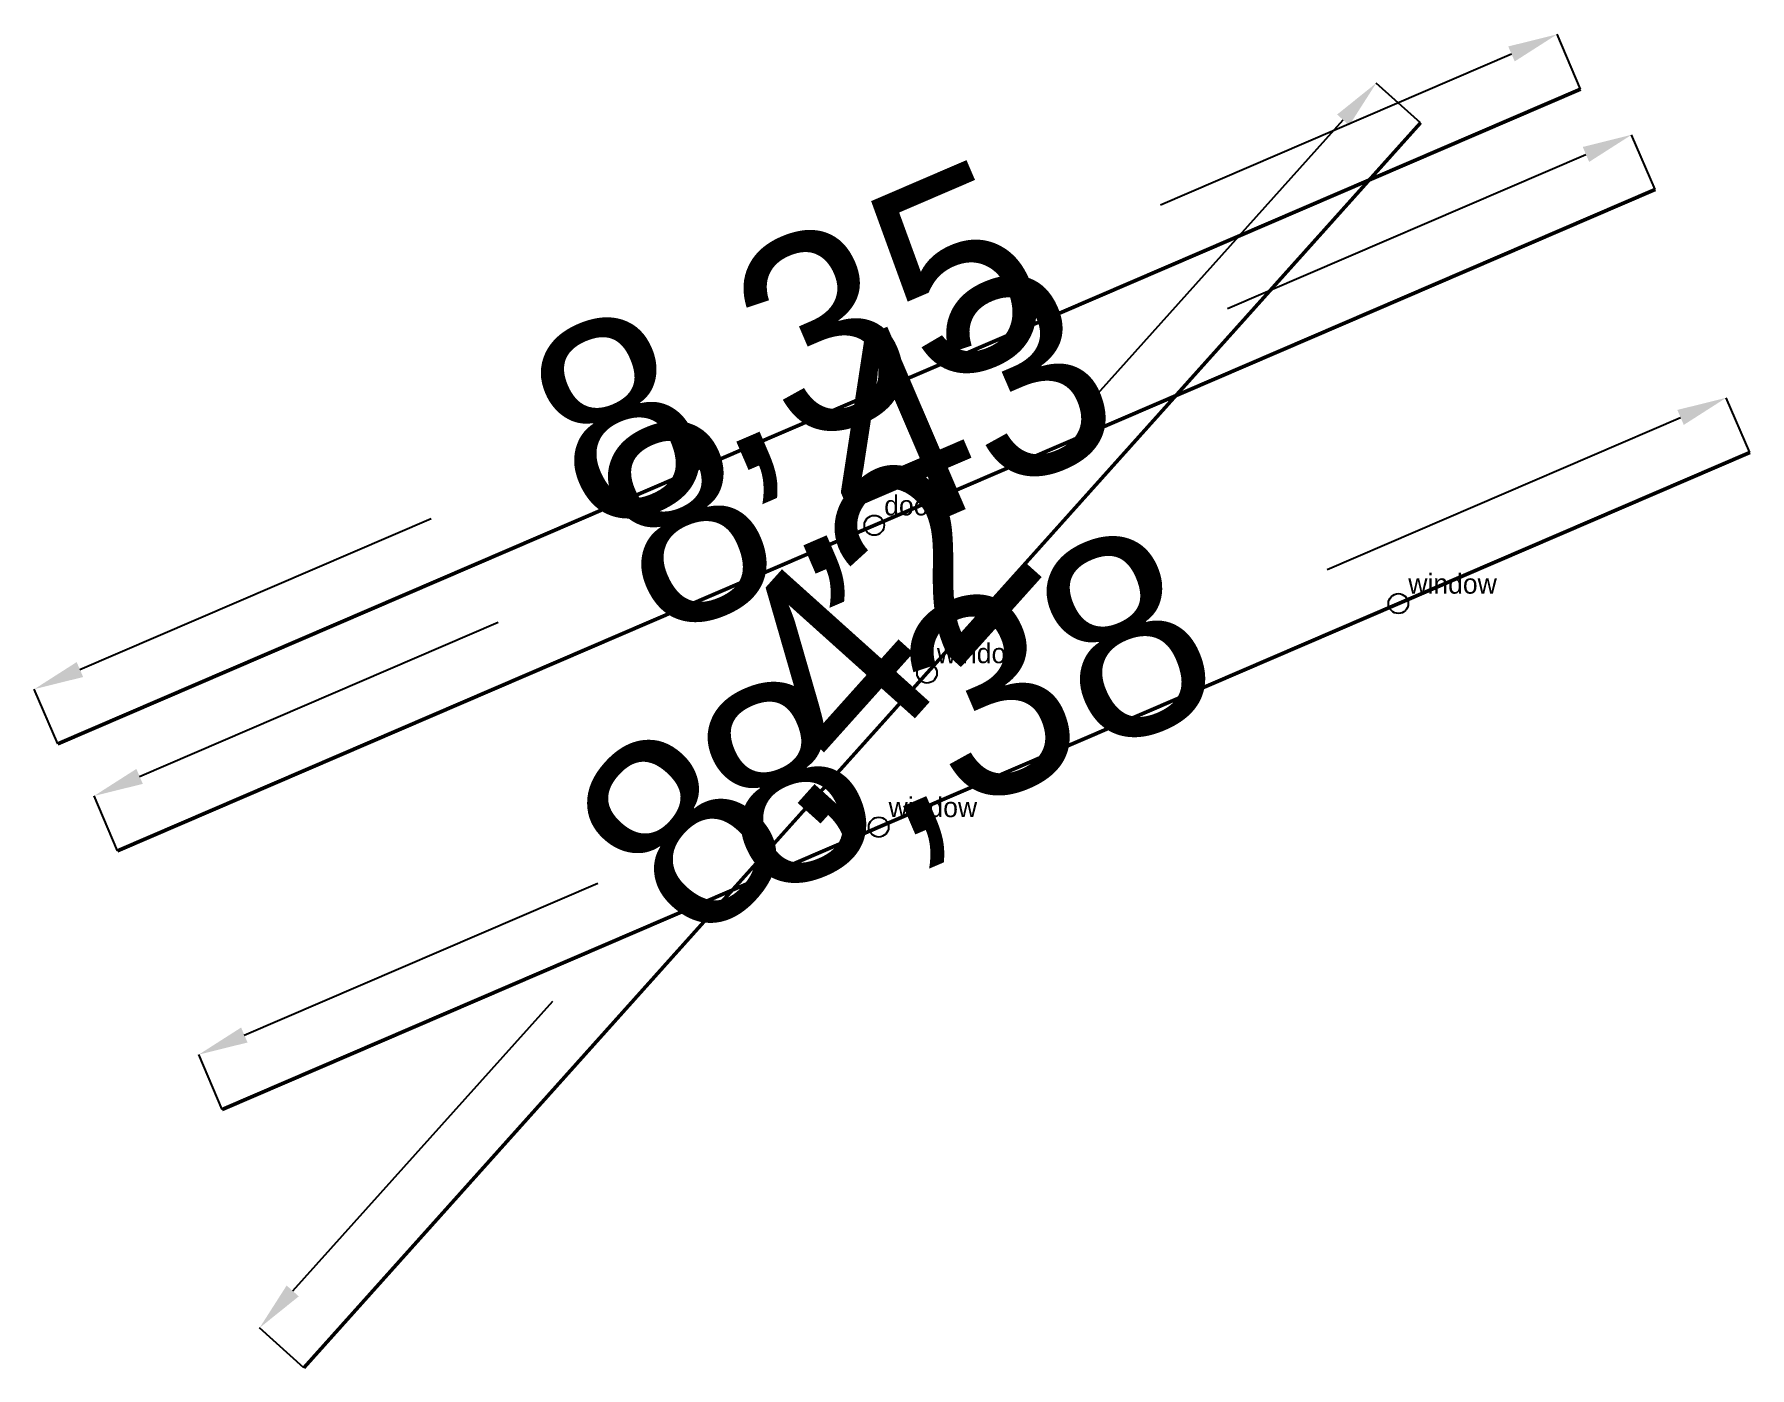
# Model space of a CAD drawing. Header units: metres. Extents: x -6.82 to 1.82, y -2.97 to 3.75.
import ezdxf

# ---------------------------------------------------------------- set-up
doc = ezdxf.new("R2010")
doc.units = ezdxf.units.M
doc.layers.add('DIMENSIONS', color=1, linetype='Continuous')
doc.layers.add('OPENINGS', color=3, linetype='Continuous')
doc.layers.add('WALLS', color=7, linetype='Continuous', lineweight=50)
doc.dimstyles.get("Standard").update_dxf_attribs({"dimtxt": 2.5, "dimasz": 2.5, "dimexe": 1.25, "dimexo": 0.625, "dimtad": 1, "dimcen": 2.5, "dimazin": 3, "dimtfac": 1, "dimtmove": 0, "dimatfit": 3})

# ---------------------------------------------------------------- blocks, each defined once
blk = doc.blocks.new('_CLOSEDFILLED')
at = {"color": 0, "linetype": 'BYBLOCK'}
blk.add_solid([(-1, 0.164), (0, 0), (-1, -0.164)], dxfattribs=at)
blk = doc.blocks.new('*D1')
for p, q in [((1.3445, 2.965), (1.226, 3.2406)), ((-0.8098, 2.3656), (0.9963, 3.1419)), ((-6.2909, 0.0097), (-4.4847, 0.786)), ((-6.4021, -0.3646), (-6.5206, -0.089))]:
    blk.add_line(p, q)
at = {"layer": 'Defpoints'}
for p in [(1.3445, 2.965), (-6.5206, -0.089), (-6.4021, -0.3646)]:
    blk.add_point(p, dxfattribs=at)
at = {"layer": 'DIMENSIONS', "xscale": 0.25, "yscale": 0.25}
for p, rotation in [((1.226, 3.2406), 23.258918090247075), ((-6.5206, -0.089), 203.25891809024708)]:
    blk.add_blockref('_CLOSEDFILLED', p, dxfattribs=dict(at, rotation=rotation))
at = {"layer": 'DIMENSIONS', "insert": (-2.6473, 1.5758), "char_height": 1, "attachment_point": 5, "rotation": 23.25892}
blk.add_mtext('8,43', dxfattribs=at)
blk = doc.blocks.new('*D2')
for p, q in [((0.9693, 3.471), (0.8508, 3.7466)), ((-1.1478, 2.8876), (0.6211, 3.6479)), ((-6.5917, 0.5477), (-4.8227, 1.308)), ((-6.7029, 0.1734), (-6.8213, 0.449))]:
    blk.add_line(p, q)
at = {"layer": 'Defpoints'}
for p in [(0.9693, 3.471), (-6.8213, 0.449), (-6.7029, 0.1734)]:
    blk.add_point(p, dxfattribs=at)
at = {"layer": 'DIMENSIONS', "xscale": 0.25, "yscale": 0.25}
for p, rotation in [((0.8508, 3.7466), 23.258918090247082), ((-6.8213, 0.449), 203.25891809024708)]:
    blk.add_blockref('_CLOSEDFILLED', p, dxfattribs=dict(at, rotation=rotation))
at = {"layer": 'DIMENSIONS', "insert": (-2.9853, 2.0978), "char_height": 1, "attachment_point": 5, "rotation": 23.25892}
blk.add_mtext('8,35', dxfattribs=at)
blk = doc.blocks.new('*D3')
for p, q in [((0.1634, 3.301), (-0.0599, 3.5014)), ((-1.5373, 1.8553), (-0.2269, 3.3153)), ((-5.5195, -2.5815), (-4.2091, -1.1215)), ((-5.4632, -2.9679), (-5.6865, -2.7676))]:
    blk.add_line(p, q)
at = {"layer": 'Defpoints'}
for p in [(0.1634, 3.301), (-5.6865, -2.7676), (-5.4632, -2.9679)]:
    blk.add_point(p, dxfattribs=at)
at = {"layer": 'DIMENSIONS', "xscale": 0.25, "yscale": 0.25}
for p, rotation in [((-0.0599, 3.5014), 48.09109203209745), ((-5.6865, -2.7676), 228.09109203209744)]:
    blk.add_blockref('_CLOSEDFILLED', p, dxfattribs=dict(at, rotation=rotation))
at = {"layer": 'DIMENSIONS', "insert": (-2.8732, 0.3669), "char_height": 1, "attachment_point": 5, "rotation": 48.09109}
blk.add_mtext('8,42', dxfattribs=at)
blk = doc.blocks.new('*D4')
for p, q in [((1.8212, 1.6406), (1.7027, 1.9162)), ((-0.3077, 1.0521), (1.4731, 1.8175)), ((-5.7634, -1.2928), (-3.9826, -0.5274)), ((-5.8746, -1.6672), (-5.993, -1.3915))]:
    blk.add_line(p, q)
at = {"layer": 'Defpoints'}
for p in [(1.8212, 1.6406), (-5.993, -1.3915), (-5.8746, -1.6672)]:
    blk.add_point(p, dxfattribs=at)
at = {"layer": 'DIMENSIONS', "xscale": 0.25, "yscale": 0.25}
for p, rotation in [((1.7027, 1.9162), 23.258918090247086), ((-5.993, -1.3915), 203.25891809024708)]:
    blk.add_blockref('_CLOSEDFILLED', p, dxfattribs=dict(at, rotation=rotation))
at = {"layer": 'DIMENSIONS', "insert": (-2.1451, 0.2624), "char_height": 1, "attachment_point": 5, "rotation": 23.25892}
blk.add_mtext('8,38', dxfattribs=at)

msp = doc.modelspace()

# ---------------------------------------------------------------- linework, layer by layer
at = {"layer": 'OPENINGS', "color": 1}
msp.add_circle((-2.5894, 1.2741), 0.05, dxfattribs=at)
at = {"layer": 'OPENINGS', "color": 4}
for centre in [(0.0512, 0.8799), (-2.3238, 0.5298), (-2.5671, -0.2456)]:
    msp.add_circle(centre, 0.05, dxfattribs=at)
at = {"layer": 'WALLS', "lineweight": 50}
for p, q in [((-6.7029, 0.1734), (0.9693, 3.471)), ((-5.4632, -2.9679), (0.1634, 3.301)), ((-6.4021, -0.3646), (1.3445, 2.965)), ((-5.8746, -1.6672), (1.8212, 1.6406))]:
    msp.add_line(p, q, dxfattribs=at)

# ---------------------------------------------------------------- texts
at = {"layer": 'OPENINGS'}
for s, p in [('door', (-2.5394, 1.3241)), ('window', (0.1012, 0.9299)), ('window', (-2.2738, 0.5798)), ('window', (-2.5171, -0.1956))]:
    msp.add_text(s, height=0.1, dxfattribs=at).set_placement(p)

# ---------------------------------------------------------------- dimensions: what is measured, and where the dimension line sits
at = {"layer": 'DIMENSIONS'}
for base, p1, p2, angle, picture, middle in [((-6.8213, 0.449), (-6.7029, 0.1734), (0.9693, 3.471), 23.25892, '*D2', (-2.9853, 2.0978)), ((-5.6865, -2.7676), (-5.4632, -2.9679), (0.1634, 3.301), 48.09109, '*D3', (-2.8732, 0.3669)), ((-6.5206, -0.089), (-6.4021, -0.3646), (1.3445, 2.965), 23.25892, '*D1', (-2.6473, 1.5758)), ((-5.993, -1.3915), (-5.8746, -1.6672), (1.8212, 1.6406), 23.25892, '*D4', (-2.1451, 0.2624))]:
    dim = msp.add_linear_dim(base=base, p1=p1, p2=p2, angle=angle, dimstyle='Standard', dxfattribs=at)
    dim.commit()
    dim.dimension.update_dxf_attribs({"geometry": picture, "text_midpoint": middle})

doc.saveas('drawing.dxf')
